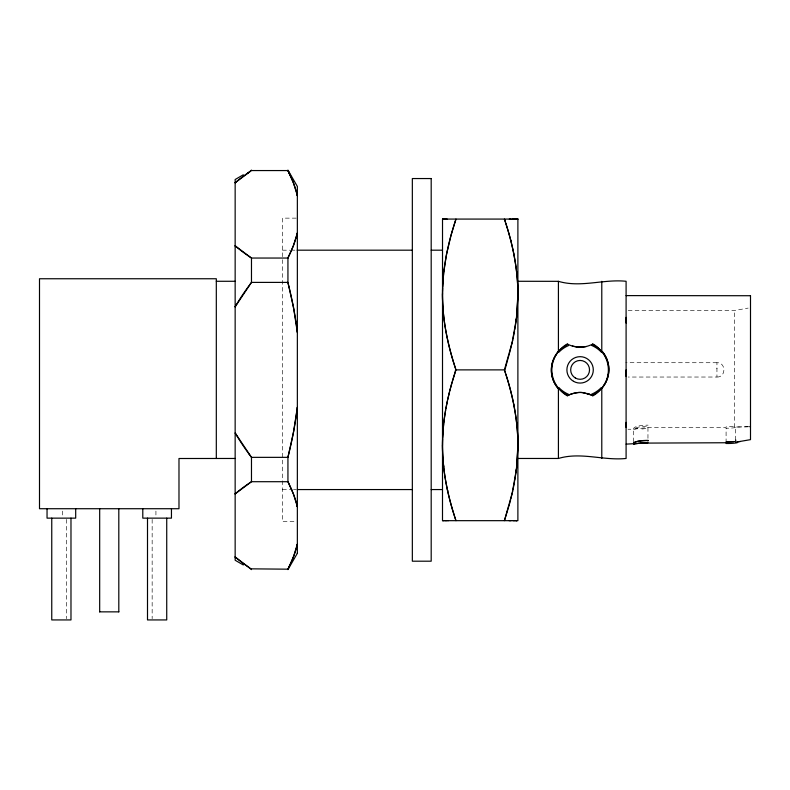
<?xml version="1.0" encoding="UTF-8"?>
<svg xmlns="http://www.w3.org/2000/svg" width="790" height="790" viewBox="0 0 790 790"><rect width="100%" height="100%" fill="white"/><g stroke="black" fill="none" stroke-linecap="round" stroke-linejoin="round"><path stroke-width="0.59" stroke-dasharray="3.95 2.96" d="M633.629 441.847L633.629 429.247L637.826 428.378M716.945 368.802L716.945 368.278M716.945 362.728L625.72 362.709M726.089 442.746L726.089 427.499L647.109 427.499L633.669 429.247L627.981 429.247M628.159 310.5L734.463 310.5L748.209 308.07M748.644 426.748L734.463 426.985L734.463 310.5M748.16 426.768L741.247 427.015M716.945 377.037C726.188 377.472 726.178 362.284 716.945 362.709L716.945 377.028L628.178 377.037M740.457 427.025L735.697 427.025L735.697 442.193M296.21 218.139L282.465 218.139L282.465 521.607L296.21 521.607M282.465 250.183L289.821 250.183M291.046 250.183L295.944 250.183M282.465 489.563L292.27 489.563M293.495 489.563L295.944 489.563M647.958 427.499L647.958 442.746M155.926 511.071L155.926 516.966M152.154 519.366L152.154 618.708M66.34 519.366L66.34 618.708M62.558 511.071L62.558 516.966M735.53 427.568A18.634 5.777 1.2 0 1 726.069 428.19M733.387 426.393A18.634 4.325 0 0 1 726.079 426.738M635.752 428.052A14.23 3.802 0 0 1 647.909 426.166M633.856 429.237A14.24 3.506 0 0 1 648.116 425.148M641.914 429.01A14.23 1.501 -3.8 0 1 647.998 428.466M637.895 428.496A14.23 0.859 -6.4 0 1 636.799 428.545"/><path stroke-width="1.19" d="M626.095 427.528L626.095 422.383M626.095 376.544L626.095 369.878M626.095 323.061L626.095 317.363M454.665 365.889C447.051 342.218 442.203 317.462 442.509 292.527M454.665 516.68C446.557 491.528 441.62 465.113 442.617 438.608M517.885 296.418L517.885 292.527M517.885 447.219L517.885 443.328M442.499 294.473L442.617 287.807M442.499 445.274C442.489 419.579 447.861 394.161 455.968 369.878L453.035 360.625M442.519 291.569C442.894 266.862 448.167 242.451 455.968 219.077L451.08 235.084M517.875 297.386L516.759 315.635M517.875 448.177L516.759 466.446M442.647 286.889L443.644 273.31M442.647 437.68L443.644 424.112M514.813 329.558L516.137 320.859A277.981 240.743 0 0 0 516.443 318.4L517.894 294.473A277.981 240.743 0 0 0 513.757 253.995M516.137 471.571A277.981 240.743 0 0 0 516.443 469.191L517.894 445.274A277.981 240.743 0 0 0 513.757 404.796M443.723 272.53L446.478 254.548L450.833 236.003M443.723 423.331L444.168 419.609M516.67 316.415L516.137 320.859M516.67 467.216L514.813 480.369M297.238 408.302L297.356 407.235L293.603 431.735L287.935 457.351L287.935 481.703L288.706 483.243M297.109 409.348L296.971 410.385A398.901 398.901 0 0 1 287.876 457.341M516.226 320.138L516.324 319.407M516.226 470.949L516.324 470.218M516.433 318.38L512.305 341.952L504.425 369.878L507.368 379.121A350.918 303.903 0 0 1 513.836 404.786M516.433 469.171L512.305 492.743L504.425 520.669L509.313 504.662M444.266 418.868L445.59 410.188M445.807 408.944L447.407 400.826M514.586 330.803L512.987 338.92M514.586 481.614L512.987 489.721M447.644 399.74L449.589 391.534M512.75 340.006L509.57 352.952M512.75 490.807L510.814 499.013M297.238 233.524L297.356 232.991L293.455 245.631L287.935 258.044L287.935 282.395L293.603 308.011L297.356 332.511M297.238 544.656L297.356 544.122L293.752 555.982L287.935 569.62L297.356 553.296M297.109 234.047L296.971 234.561A398.328 199.159 0 0 1 287.837 258.034M296.971 545.702L297.109 545.179M449.836 390.566L450.833 386.804M510.567 499.981L509.57 503.744M451.08 385.885L452.097 382.301M509.313 353.871L508.306 357.445M452.354 381.422L454.922 373.048M508.049 358.324L504.692 370.658M455.188 372.248L455.712 369.088M288.706 567.645L287.935 569.185L250.963 568.84M235.153 306.826L251.477 282.395L251.477 258.044L249.275 256.572M249.936 284.449L251.477 282.395L287.935 282.395M251.477 170.127L249.285 172.032A226.562 113.286 0 0 0 235.124 182.767L251.477 170.561L287.935 170.561L293.455 182.974L297.109 194.567M249.275 454.408L251.477 457.351L251.477 481.703L249.285 483.164A226.562 113.286 0 0 0 235.124 493.908L251.477 481.703L287.935 481.703L293.455 494.115L297.109 505.699M243.32 174.778L235.153 179.518L235.153 560.248L243.32 564.969M586.338 346.484L581.677 347.254A22.594 22.594 0 0 1 578.547 347.254L572.365 346.06M626.095 444.138L637.678 443.466M517.894 458.467L558.421 458.467C580.788 451.732 603.501 460.807 626.095 458.467L626.095 281.279C603.491 278.919 580.818 287.975 558.421 281.329L517.894 281.279M633.639 444.138L634.528 443.98M634.726 443.931L638.784 443.318M735.697 439.862L735.697 442.193L750.5 439.645L750.5 295.608M739.401 441.659L740.329 441.511M737.554 441.936L738.482 441.798M638.083 443.417L640.443 443.131M638.873 443.309L640.7 443.111M640.591 443.121L726.089 442.746M577.5 347.156L578.359 347.235A22.94 22.94 0 0 0 581.845 347.235L585.973 346.573A34.543 34.543 0 0 0 592.263 344.341A28.272 28.272 0 0 1 592.263 395.395A37.703 37.703 0 0 0 588.985 394.052L581.855 392.512A23.226 23.226 0 0 0 578.349 392.512L573.441 393.371A35.303 35.303 0 0 0 567.941 395.405A28.272 28.272 0 0 1 567.941 344.351A35.866 35.866 0 0 0 572.681 346.168L577.5 347.156M640.967 443.081L642.556 442.943M582.467 347.185L581.687 347.245A22.673 22.673 0 0 1 578.537 347.254M643.09 442.913L644.433 442.834M749.72 426.679L750.5 426.63M644.699 442.815L647.958 442.746M444.75 219.077L444.168 219.077M513.688 219.077L515.85 219.077M516.324 219.077L517.865 219.077L517.223 219.077M516.917 219.077L516.226 219.077M443.555 520.669L444.266 520.669M445.165 520.669L446.706 520.669M509.313 219.077L510.814 219.077M512.996 219.077L515.021 219.077M297.168 250.183L412.341 250.183M431.192 250.183L442.499 250.183M287.935 258.044L251.477 258.044L235.153 245.828A226.167 113.088 0 0 0 249.304 256.562M216.312 281.279L235.153 281.279M455.968 369.878L504.425 369.878M287.935 457.351L251.477 457.351L235.153 432.93A226.296 226.296 0 0 0 249.304 454.388M235.153 458.467L178.984 458.506L178.984 508.721L39.5 508.721L39.5 278.751L216.312 278.751L216.312 458.506M297.168 489.563L412.341 489.563M431.192 489.563L442.499 489.563M509.066 520.669L511.061 520.669M512.996 520.669L515.643 520.669M442.519 520.669L517.885 520.669L517.894 219.077L442.519 219.077L442.499 520.669L443.18 520.669M99.629 611.855L118.856 611.855M443.249 219.077L443.99 219.077M444.958 219.077L447.17 219.077M512.038 219.077L512.759 219.077M626.095 295.608L750.5 295.727M516.838 520.669L516.226 520.669M447.644 520.669L448.365 520.669M516.324 520.669L516.927 520.669M584.047 392.778L592.263 395.395M249.936 568.158L250.45 568.504M249.275 567.704L251.477 569.62M249.423 567.812L235.153 556.97A226.167 113.088 0 0 0 249.304 567.694M288.706 172.102L287.935 170.127L297.356 186.45L297.356 553.356M504.692 219.867L504.425 219.077L505.472 222.257M455.712 519.879L455.968 520.669L454.922 517.49M504.948 220.657L507.368 228.33A350.918 303.903 0 0 1 513.836 253.985M504.948 371.448L505.472 373.048M455.445 368.298L454.922 366.698M455.445 519.089L453.035 511.426A350.918 303.903 0 0 1 446.567 485.761A277.981 240.743 0 0 1 442.44 445.274M505.728 223.066C512.848 245.196 517.568 268.264 517.875 291.569M505.728 373.858C512.848 395.997 517.568 419.056 517.875 442.361M296.714 504.178L296.843 504.682M510.567 239.765L510.814 240.733M296.971 194.054L297.356 195.624L297.238 195.091M297.238 506.232L297.356 506.755L296.971 505.185A398.328 199.159 0 0 0 296.596 503.615M447.407 489.721L447.644 490.807M443.447 464.421L443.704 466.801M517.855 290.868L517.885 293.278M517.855 441.659L517.885 444.069M601.783 281.339L601.783 351.718M601.783 388.028L601.783 458.467M558.421 281.339L558.421 351.718A30.474 28.855 58.3 0 1 567.605 343.749M558.421 388.028L558.421 458.467M171.45 508.721L171.45 518.141L142.792 518.141L142.792 508.721M166.73 518.141L166.73 619.933L147.503 619.933L147.503 518.141M118.806 508.721L118.806 611.855M99.678 508.721L99.678 611.855M75.692 508.721L75.692 518.141L47.044 518.141L47.044 508.721M70.981 518.141L70.981 619.933L51.755 619.933L51.755 518.141M297.435 232.991A389.431 194.715 0 0 1 296.596 236.171M288.646 172.111A389.431 194.715 0 0 1 297.435 195.614M287.856 282.415A394.329 394.329 0 0 1 297.445 332.501M288.646 483.253A389.431 194.715 0 0 1 297.435 506.755M297.435 544.132A389.431 194.715 0 0 1 296.596 547.312M290.137 564.554A389.431 194.715 0 0 1 288.646 567.635M235.124 182.767A226.167 113.088 0 0 1 236.052 181.977M247.122 173.533A226.167 113.088 0 0 1 249.304 172.052M236.052 246.628A226.562 113.286 0 0 1 235.124 245.838M235.124 493.908A226.167 113.088 0 0 1 236.052 493.118M236.052 557.77A226.562 113.286 0 0 1 235.124 556.98M235.124 306.797A226.513 226.513 0 0 1 249.314 285.348M287.916 170.571A398.328 199.159 0 0 1 290.918 176.792M296.635 192.474A398.328 199.159 0 0 1 297.07 194.044M442.44 294.473A277.981 240.743 0 0 0 446.636 334.95A350.918 303.903 0 0 0 453.065 360.615M734.038 441.551A18.832 3.367 0 0 1 726.089 441.867A18.861 3.456 0 0 0 734.177 441.6M737.179 442.765A18.861 4.997 1.4 0 1 726.069 443.476M633.965 444.118A14.269 3.061 0 0 1 648.225 440.385M634.123 444.108A14.289 2.804 0 0 1 648.175 440.563M587.108 393.459A34.651 34.651 0 0 1 588.619 393.934M591.68 345.428A30.474 27.611 -8.4 0 1 601.299 352.103M592.589 343.749A30.474 28.756 -63.1 0 1 601.684 351.797M601.763 388.018A30.474 28.855 58.3 0 1 592.599 395.997M601.259 387.613A30.474 27.512 7.7 0 1 591.621 394.21M567.941 395.395A36.972 36.972 0 0 1 571.595 393.924L575.396 392.916A24.204 24.204 0 0 1 584.047 392.758M567.615 395.997A30.474 28.756 -63.1 0 1 558.52 387.959M568.524 394.319A30.474 27.611 -8.4 0 1 558.905 387.653M558.945 352.133A30.474 27.512 7.7 0 1 568.573 345.536M558.293 351.599A27.778 27.285 -73.1 0 0 558.086 388.325A28.065 27.65 -62.6 0 1 558.313 351.619M587.523 393.578A34.543 34.543 0 0 1 588.985 394.062M581.845 347.235A22.861 22.861 0 0 1 578.359 347.235M297.07 545.702A398.328 199.159 0 0 1 287.916 569.175M442.617 219.077L443.18 219.077L442.617 219.077M431.192 178.55L412.341 178.55L412.341 561.196L431.192 561.196L431.192 178.55M573.5 381.303A13.193 13.193 0 0 0 593.3 369.878A13.193 13.193 0 0 0 573.5 358.443A13.193 13.193 0 0 0 573.5 381.303M601.891 388.127A28.065 27.65 -62.6 0 0 602.148 351.402A27.778 27.285 -73.1 0 1 601.911 388.147M575.387 378.035A9.421 9.421 0 0 0 589.528 369.878A9.421 9.421 0 0 0 575.387 361.711A9.421 9.421 0 0 0 575.387 378.035"/></g></svg>
